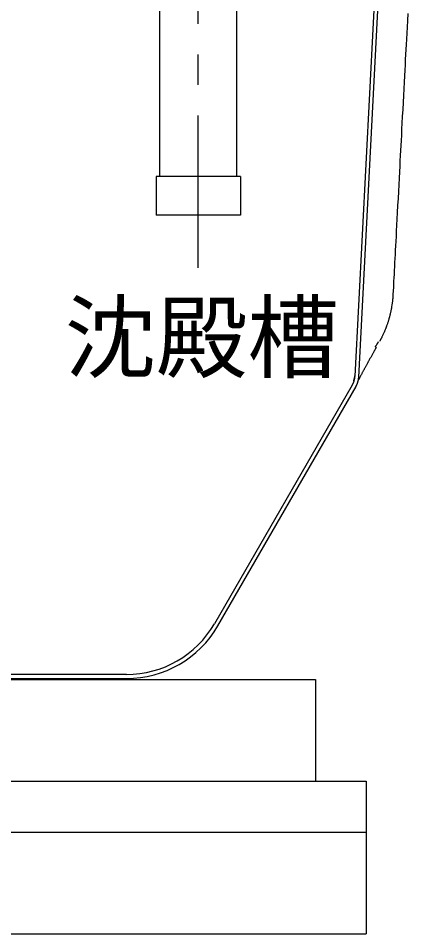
# Model space of a CAD drawing. Units: millimetres, scale not verified. Extents: x -8910 to 8910, y -6308 to 6308.
# Drawn here: x -3891 to -3507, y -3500 to -2599 of the extents above; entities that cross this region are included whole.
import ezdxf
from ezdxf.enums import TextEntityAlignment as Align

# ---------------------------------------------------------------- set-up
doc = ezdxf.new("R2010")
doc.units = ezdxf.units.MM
doc.header["$LTSCALE"] = 30
doc.linetypes.add('CHAIN1', pattern=[8, 5, -1, 1, -1])
doc.layers.add('0-1_空気管', color=3, linetype='Continuous', lineweight=25)
doc.layers.add('0-2_機器', color=2, linetype='Continuous', lineweight=25)
doc.styles.add('ＭＳ ゴシック', font='')
doc.styles.get('ＭＳ ゴシック').set_extended_font_data('MS Gothic')

msp = doc.modelspace()

# ---------------------------------------------------------------- linework, layer by layer
at = {"layer": '0-1_空気管', "linetype": 'CHAIN1'}
msp.add_line((-3713.39, -2844.61), (-3713.39, -1944.61), dxfattribs=at)
at = {"layer": '0-1_空気管'}
for p, q in [((-3751.39, -2754.61), (-3751.39, -2401.34)), ((-3675.39, -2754.61), (-3675.39, -2401.34)), ((-3555.44, -2952.2), (-3526.43, -2398.61)), ((-3671.89, -2754.61), (-3671.89, -2792.61)), ((-3671.89, -2792.61), (-3754.89, -2792.61)), ((-3694.04, -3196.61), (-3558.1, -2961.15))]:
    msp.add_line(p, q, dxfattribs=at)
for points in [[(-3530.23, -2394.61), (-3559.39, -2951.03), (-3559.4, -2951.29), (-3559.41, -2951.4), (-3559.41, -2951.53), (-3559.42, -2951.68), (-3559.43, -2951.85), (-3559.45, -2952.03), (-3559.46, -2952.21), (-3559.48, -2952.4), (-3559.5, -2952.6), (-3559.52, -2952.79), (-3559.55, -2952.99), (-3559.58, -2953.2), (-3559.62, -2953.41), (-3559.66, -2953.63), (-3559.71, -2953.87), (-3559.77, -2954.13), (-3559.84, -2954.4), (-3559.92, -2954.7), (-3560, -2955.01), (-3560.09, -2955.33), (-3560.19, -2955.66), (-3560.29, -2955.99), (-3560.39, -2956.31), (-3560.49, -2956.62), (-3560.59, -2956.91), (-3560.68, -2957.18), (-3560.77, -2957.42), (-3560.85, -2957.65), (-3560.94, -2957.86), (-3561.02, -2958.06), (-3561.11, -2958.25), (-3561.19, -2958.43), (-3561.28, -2958.61), (-3561.37, -2958.78), (-3561.46, -2958.95), (-3561.55, -2959.12), (-3561.63, -2959.27), (-3561.71, -2959.42)], [(-3507.2, -2594.37), (-3507.55, -2601.11), (-3507.89, -2607.61)], [(-3507.89, -2607.61), (-3508.22, -2613.74), (-3508.51, -2619.42), (-3508.79, -2624.73), (-3509.06, -2629.79), (-3509.32, -2634.73), (-3509.58, -2639.67), (-3509.84, -2644.73), (-3510.12, -2650.04), (-3510.42, -2655.72), (-3510.74, -2661.84), (-3511.08, -2668.34), (-3511.43, -2675.08), (-3511.8, -2681.95), (-3512.16, -2688.82), (-3512.51, -2695.56), (-3512.85, -2702.06), (-3513.17, -2708.19), (-3513.47, -2713.86), (-3513.75, -2719.17), (-3514.02, -2724.24), (-3514.28, -2729.17), (-3514.53, -2734.12), (-3514.8, -2739.18), (-3515.08, -2744.49), (-3515.38, -2750.16), (-3515.7, -2756.29), (-3516.04, -2762.79), (-3516.39, -2769.53), (-3516.75, -2776.4), (-3517.12, -2783.26), (-3517.47, -2790.01), (-3517.81, -2796.51), (-3518.13, -2802.64), (-3518.43, -2808.3), (-3518.7, -2813.54), (-3518.96, -2818.41), (-3519.2, -2822.97), (-3519.43, -2827.28), (-3519.64, -2831.41)], [(-3671.89, -2754.61), (-3754.89, -2754.61), (-3754.89, -2792.61)], [(-3519.64, -2831.41), (-3519.85, -2835.42), (-3520.06, -2839.36), (-3520.27, -2843.29), (-3520.47, -2847.15), (-3520.67, -2850.89), (-3520.85, -2854.45), (-3521.03, -2857.76), (-3521.18, -2860.76), (-3521.32, -2863.4), (-3521.71, -2870.85), (-3521.74, -2871.39), (-3521.75, -2871.62), (-3521.77, -2871.89), (-3521.78, -2872.2), (-3521.81, -2872.55), (-3521.83, -2872.92), (-3521.85, -2873.31), (-3521.88, -2873.71), (-3521.91, -2874.11), (-3521.94, -2874.52), (-3521.98, -2874.94), (-3522.02, -2875.37), (-3522.06, -2875.82), (-3522.11, -2876.29), (-3522.17, -2876.79), (-3522.23, -2877.34), (-3522.31, -2877.92), (-3522.39, -2878.56), (-3522.49, -2879.23), (-3522.58, -2879.92), (-3522.68, -2880.63), (-3522.79, -2881.34), (-3523, -2882.7), (-3523.1, -2883.34), (-3523.19, -2883.92), (-3523.28, -2884.46), (-3523.38, -2884.98), (-3523.47, -2885.49), (-3523.57, -2885.99)], [(-3523.57, -2885.99), (-3523.68, -2886.51), (-3523.79, -2887.05), (-3523.92, -2887.62), (-3524.06, -2888.24), (-3524.21, -2888.9), (-3524.37, -2889.58), (-3524.54, -2890.27), (-3524.71, -2890.96), (-3524.87, -2891.64), (-3525.04, -2892.29), (-3525.19, -2892.9), (-3525.34, -2893.47), (-3525.48, -2894), (-3525.62, -2894.5), (-3525.76, -2894.99), (-3525.9, -2895.48), (-3526.05, -2895.98), (-3526.22, -2896.5), (-3526.4, -2897.06), (-3526.59, -2897.66), (-3526.8, -2898.29), (-3527.02, -2898.95), (-3527.24, -2899.62), (-3527.47, -2900.28), (-3527.7, -2900.94), (-3527.92, -2901.57), (-3528.13, -2902.16), (-3528.33, -2902.71), (-3528.52, -2903.22), (-3528.7, -2903.71), (-3528.88, -2904.18), (-3529.07, -2904.65), (-3529.26, -2905.13), (-3529.47, -2905.63), (-3529.7, -2906.17), (-3529.94, -2906.74), (-3530.21, -2907.35), (-3530.49, -2907.98), (-3530.77, -2908.62)], [(-3530.77, -2908.62), (-3531.05, -2909.26), (-3531.34, -2909.88), (-3531.61, -2910.49), (-3531.87, -2911.05), (-3532.12, -2911.57), (-3532.34, -2912.05), (-3532.56, -2912.5), (-3532.76, -2912.91), (-3532.96, -2913.31), (-3533.15, -2913.68), (-3533.34, -2914.04), (-3533.52, -2914.39), (-3533.7, -2914.74), (-3533.89, -2915.08), (-3534.07, -2915.41), (-3534.24, -2915.72), (-3534.4, -2916.01), (-3534.55, -2916.28), (-3534.68, -2916.51), (-3535.04, -2917.16)], [(-3538.14, -2922.71), (-3538.43, -2923.23), (-3538.55, -2923.44), (-3538.7, -2923.71), (-3538.87, -2924), (-3539.05, -2924.33), (-3539.24, -2924.68), (-3539.45, -2925.05), (-3539.66, -2925.43), (-3540.1, -2926.2), (-3540.32, -2926.6), (-3540.54, -2927.01), (-3540.78, -2927.43), (-3541.03, -2927.88), (-3541.29, -2928.35), (-3541.58, -2928.86), (-3541.88, -2929.42), (-3542.21, -2930.01), (-3542.56, -2930.64), (-3542.92, -2931.29), (-3543.29, -2931.95), (-3543.65, -2932.61), (-3544.01, -2933.26), (-3544.36, -2933.89), (-3544.68, -2934.48), (-3544.98, -2935.02), (-3545.27, -2935.52), (-3545.53, -2936.01), (-3545.79, -2936.47), (-3546.04, -2936.93), (-3546.3, -2937.41), (-3546.57, -2937.9), (-3546.86, -2938.42), (-3547.16, -2938.98), (-3547.49, -2939.57), (-3547.82, -2940.19), (-3548.17, -2940.81), (-3548.51, -2941.43), (-3548.84, -2942.04), (-3549.15, -2942.62)], [(-3549.15, -2942.62), (-3549.45, -2943.17), (-3549.73, -2943.67), (-3549.98, -2944.14), (-3550.22, -2944.58), (-3550.46, -2945.01), (-3550.68, -2945.43), (-3550.91, -2945.85), (-3551.15, -2946.29), (-3551.39, -2946.75), (-3551.66, -2947.24), (-3551.94, -2947.76), (-3552.22, -2948.29), (-3552.51, -2948.82), (-3552.79, -2949.36), (-3553.07, -2949.87), (-3553.34, -2950.37), (-3553.58, -2950.83), (-3553.81, -2951.26), (-3554.01, -2951.64), (-3554.2, -2951.99), (-3554.37, -2952.31), (-3554.52, -2952.61), (-3554.67, -2952.88), (-3554.8, -2953.14), (-3554.93, -2953.38), (-3555.05, -2953.61), (-3555.16, -2953.83), (-3555.27, -2954.04), (-3555.37, -2954.23), (-3555.46, -2954.41), (-3555.54, -2954.57), (-3555.61, -2954.7), (-3555.81, -2955.08)], [(-3559.3, -2949.4), (-3559.32, -2949.71), (-3559.33, -2949.84), (-3559.33, -2950), (-3559.34, -2950.17), (-3559.36, -2950.36), (-3559.37, -2950.55), (-3559.39, -2950.74), (-3559.4, -2950.93), (-3559.42, -2951.11), (-3559.44, -2951.28), (-3559.47, -2951.43), (-3559.49, -2951.57), (-3559.52, -2951.71), (-3559.55, -2951.85), (-3559.58, -2951.99), (-3559.62, -2952.12), (-3559.65, -2952.27), (-3559.69, -2952.43), (-3559.77, -2952.75), (-3559.81, -2952.92), (-3559.85, -2953.08), (-3559.92, -2953.38), (-3559.95, -2953.51), (-3559.98, -2953.62), (-3560.01, -2953.72), (-3560.03, -2953.81), (-3560.06, -2953.89), (-3560.08, -2953.96), (-3560.1, -2954.03), (-3560.12, -2954.1), (-3560.15, -2954.17), (-3560.17, -2954.24), (-3560.27, -2954.53), (-3560.29, -2954.59), (-3560.31, -2954.65), (-3560.33, -2954.71), (-3560.35, -2954.76), (-3560.36, -2954.8), (-3560.37, -2954.84)], [(-3561.71, -2959.42), (-3561.79, -2959.55), (-3561.85, -2959.66), (-3562.04, -2959.98), (-3697.5, -3194.61)], [(-3560.37, -2954.84), (-3560.39, -2954.88), (-3560.45, -2955.04), (-3560.46, -2955.08), (-3560.48, -2955.12), (-3560.49, -2955.16), (-3560.5, -2955.19), (-3560.52, -2955.22), (-3560.53, -2955.26), (-3560.54, -2955.29), (-3560.55, -2955.31), (-3560.56, -2955.34), (-3560.58, -2955.38), (-3560.58, -2955.4), (-3560.59, -2955.42), (-3560.6, -2955.43), (-3560.61, -2955.45), (-3560.62, -2955.47), (-3560.62, -2955.49), (-3560.65, -2955.56), (-3560.66, -2955.58), (-3560.66, -2955.59), (-3560.68, -2955.62), (-3560.69, -2955.65), (-3560.69, -2955.66), (-3560.7, -2955.67), (-3560.7, -2955.68), (-3560.71, -2955.69), (-3560.71, -2955.69), (-3560.71, -2955.69), (-3560.71, -2955.7), (-3560.71, -2955.7), (-3560.71, -2955.71), (-3560.72, -2955.71)], [(-4476.15, -3248.61), (-3784.1, -3248.61)], [(-3784.1, -3244.61), (-4474.38, -3244.61)]]:
    msp.add_lwpolyline(points, dxfattribs=at)
at = {"layer": '0-1_空気管', "linetype": 'CHAIN1'}
for points in [[(-3558.1, -2961.15), (-3557.96, -2960.92), (-3557.91, -2960.83), (-3557.84, -2960.72), (-3557.77, -2960.59), (-3557.69, -2960.44), (-3557.6, -2960.29), (-3557.51, -2960.12), (-3557.42, -2959.95), (-3557.34, -2959.77), (-3557.25, -2959.6), (-3557.16, -2959.42), (-3557.08, -2959.23), (-3557, -2959.03), (-3556.91, -2958.82), (-3556.83, -2958.59), (-3556.73, -2958.35), (-3556.64, -2958.08), (-3556.55, -2957.79), (-3556.45, -2957.48), (-3556.34, -2957.16), (-3556.25, -2956.83), (-3556.15, -2956.5), (-3556.06, -2956.18), (-3555.98, -2955.86), (-3555.9, -2955.57), (-3555.83, -2955.29), (-3555.77, -2955.04), (-3555.72, -2954.8), (-3555.68, -2954.58), (-3555.64, -2954.37), (-3555.61, -2954.16), (-3555.58, -2953.96), (-3555.56, -2953.77), (-3555.53, -2953.57), (-3555.52, -2953.38), (-3555.5, -2953.19), (-3555.49, -2953.02), (-3555.48, -2952.85), (-3555.47, -2952.7)], [(-3555.47, -2952.7), (-3555.46, -2952.57), (-3555.44, -2952.2)]]:
    msp.add_lwpolyline(points, dxfattribs=at)
at = {"layer": '0-1_空気管'}
for radius in [100, 104]:
    msp.add_arc((-3784.1, -3144.61), radius, 270, 330, dxfattribs=at)
msp.add_ellipse((-19281.42, 9521.04), major_axis=(-1075.25, -22749.07), ratio=0.8345, start_param=1.031952, end_param=1.032243, dxfattribs=at)
at = {"layer": '0-2_機器'}
for p, q in [((-6368.11, -3249.61), (-3598.07, -3249.61)), ((-3598.07, -3249.61), (-3598.07, -3349.61)), ((-6418.11, -3349.61), (-3548.07, -3349.61)), ((-3548.07, -3349.61), (-3548.07, -3499.61)), ((-6418.11, -3399.61), (-3548.07, -3399.61)), ((-6418.11, -3499.61), (-3548.07, -3499.61))]:
    msp.add_line(p, q, dxfattribs=at)

# ---------------------------------------------------------------- texts
at = {"layer": '0-1_空気管', "color": 4, "style": 'ＭＳ ゴシック'}
msp.add_text('沈殿槽', height=65.98, dxfattribs=at).set_placement((-3845.03, -2965.51), align=Align.BOTTOM_LEFT)

doc.saveas('drawing.dxf')
